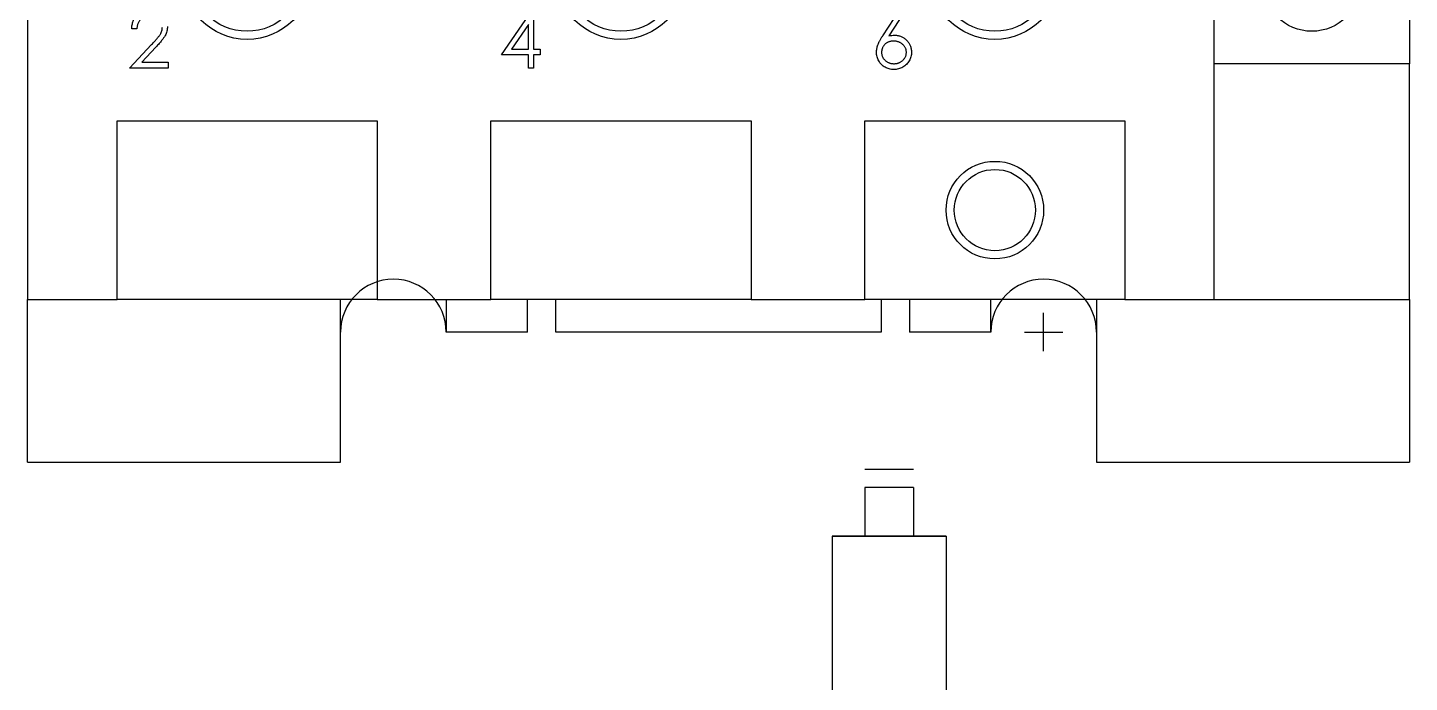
# Model space of a CAD drawing. Extents: x 415998 to 417262, y 318542 to 320742.
# Drawn here: x 416123.1 to 416208.1, y 319613.6 to 319653.9 of the extents above; entities that cross this region are included whole.
import ezdxf

# ---------------------------------------------------------------- set-up
doc = ezdxf.new("R2010")
doc.units = 0
doc.header["$MEASUREMENT"] = 0
for name, color, linetype in [('PV-1A6A', 7, 'Continuous'), ('PV-1C48', 7, 'Continuous'), ('PV-2878', 7, 'Continuous')]:
    doc.layers.add(name, color=color, linetype=linetype)

# ---------------------------------------------------------------- blocks, each defined once
blk = doc.blocks.new('Manufacturer上海良信PartName接触器SeriesNDC1ShellFrameLimitingCurrentRemarkPartTypeMinCurrent65.1MaxCurrent95Poles3PMinPower0MaxPower0LibType3DelFlgfalseUpdateDate2023-01-0100000')
for p, q in [((20, -57.185), (20, -54.815)), ((18.815, -56), (21.185, -56))]:
    blk.add_line(p, q)
at = {"layer": 'PV-1A6A'}
for centre in [(-20, -56), (20, -56)]:
    blk.add_arc(centre, 3.25, 0, 180, dxfattribs=at)
at = {"layer": 'PV-1C48'}
for p, q in [((-42.5, -29), (-42.5, -54)), ((30.5, -54), (30.5, -29)), ((42.5, -32.5), (42.5, -39.5)), ((-13.346, -38.956), (-11.436, -36.174)), ((-11.372, -36.174), (-11.372, -38.598)), ((10.109, -37.772), (11.154, -36.174)), ((11.395, -36.364), (10.471, -37.779)), ((-35.782, -37.341), (-36.096, -37.341)), ((-11.686, -37.077), (-12.729, -38.598)), ((-11.686, -38.598), (-11.686, -37.077)), ((-36.231, -39.764), (-34.874, -38.316)), ((-34.606, -38.471), (-35.482, -39.405)), ((-11.686, -38.956), (-13.346, -38.956)), ((-12.729, -38.598), (-11.686, -38.598)), ((-11.686, -39.764), (-11.686, -38.956)), ((-11.372, -38.598), (-10.968, -38.598)), ((-10.968, -38.956), (-11.372, -38.956)), ((-11.372, -38.956), (-11.372, -39.764)), ((-10.968, -38.598), (-10.968, -38.956)), ((-33.853, -39.764), (-36.231, -39.764)), ((-35.482, -39.405), (-33.853, -39.405)), ((-33.853, -39.405), (-33.853, -39.764)), ((-11.372, -39.764), (-11.686, -39.764)), ((42.5, -39.5), (30.5, -39.5)), ((42.5, -54), (42.5, -39.5)), ((-37, -54), (-37, -43)), ((-37, -43), (-21, -43)), ((-21, -43), (-21, -54)), ((-14, -54), (-14, -43)), ((-14, -43), (2, -43)), ((2, -43), (2, -54)), ((9, -54), (9, -43)), ((9, -43), (25, -43)), ((25, -43), (25, -54)), ((-42.5, -64), (-42.5, -54)), ((-42.5, -54), (-37, -54)), ((-21, -54), (-37, -54)), ((-23.25, -64), (-23.25, -54)), ((-21, -54), (-14, -54)), ((-16.75, -54), (-16.75, -56)), ((2, -54), (-14, -54)), ((-11.75, -56), (-11.75, -54)), ((-10, -56), (-10, -54)), ((2, -54), (9, -54)), ((25, -54), (9, -54)), ((10, -54), (10, -56)), ((11.75, -54), (11.75, -56)), ((16.75, -56), (16.75, -54)), ((23.25, -54), (23.25, -64)), ((25, -54), (30.5, -54)), ((30.5, -54), (42.5, -54)), ((42.5, -54), (42.5, -64)), ((-11.75, -56), (-16.75, -56)), ((10, -56), (-10, -56)), ((16.75, -56), (11.75, -56)), ((-42.5, -64), (-23.25, -64)), ((23.25, -64), (42.5, -64))]:
    blk.add_line(p, q, dxfattribs=at)
for centre, radius in [((-29, -34), 4), ((-29, -34), 3.5), ((-6, -34), 4), ((-6, -34), 3.5), ((17, -34), 4), ((17, -34), 3.5), ((36.5, -34.5), 3), ((17, -48.5), 3), ((17, -48.5), 2.5)]:
    blk.add_circle(centre, radius, dxfattribs=at)
for points, knots in [([(-36.096, -37.341), (-36.094, -37.299), (-36.09, -37.218), (-36.072, -37.098), (-36.045, -36.984), (-36.007, -36.876), (-35.959, -36.774), (-35.902, -36.677), (-35.835, -36.586), (-35.759, -36.502), (-35.676, -36.424), (-35.587, -36.358), (-35.493, -36.301), (-35.395, -36.254), (-35.292, -36.219), (-35.184, -36.193), (-35.071, -36.177), (-34.994, -36.175), (-34.955, -36.174)], [0, 0, 0, 0, 0.0687908, 0.1351033, 0.1989787, 0.2619043, 0.323495, 0.3851954, 0.4469692, 0.5097648, 0.5722506, 0.6334052, 0.6932512, 0.7525832, 0.8125793, 0.8732751, 0.9355499, 1, 1, 1, 1]), ([(-34.971, -36.533), (-34.999, -36.534), (-35.052, -36.536), (-35.131, -36.545), (-35.206, -36.562), (-35.278, -36.585), (-35.347, -36.615), (-35.412, -36.652), (-35.473, -36.695), (-35.53, -36.745), (-35.583, -36.8), (-35.629, -36.862), (-35.67, -36.929), (-35.705, -37.001), (-35.734, -37.078), (-35.756, -37.161), (-35.774, -37.249), (-35.779, -37.31), (-35.782, -37.341)], [0, 0, 0, 0, 0.064439, 0.126547, 0.186887, 0.245878, 0.304041, 0.362191, 0.420976, 0.48066, 0.5406, 0.600689, 0.661936, 0.724443, 0.789038, 0.856314, 0.926352, 1, 1, 1, 1]), ([(-34.874, -38.316), (-34.841, -38.281), (-34.777, -38.215), (-34.687, -38.118), (-34.607, -38.028), (-34.535, -37.946), (-34.473, -37.869), (-34.418, -37.801), (-34.374, -37.738), (-34.326, -37.666), (-34.28, -37.577), (-34.24, -37.468), (-34.216, -37.356), (-34.213, -37.281), (-34.212, -37.243)], [0, 0, 0, 0, 0.110803, 0.212829, 0.306101, 0.390647, 0.466924, 0.534481, 0.593587, 0.644557, 0.7362, 0.825024, 0.911986, 1, 1, 1, 1]), ([(-33.898, -37.215), (-33.899, -37.264), (-33.903, -37.36), (-33.932, -37.502), (-33.976, -37.64), (-34.03, -37.751), (-34.085, -37.84), (-34.134, -37.913), (-34.191, -37.992), (-34.258, -38.077), (-34.333, -38.167), (-34.416, -38.264), (-34.508, -38.365), (-34.572, -38.435), (-34.606, -38.471)], [0, 0, 0, 0, 0.0987022, 0.1956723, 0.2924224, 0.3913425, 0.4444624, 0.5042288, 0.5703523, 0.6425458, 0.7222875, 0.8079211, 0.9004695, 1, 1, 1, 1]), ([(9.718, -38.788), (9.719, -38.752), (9.721, -38.679), (9.738, -38.567), (9.765, -38.453), (9.795, -38.356), (9.827, -38.277), (9.854, -38.213), (9.887, -38.147), (9.923, -38.078), (9.963, -38.005), (10.008, -37.93), (10.057, -37.852), (10.091, -37.799), (10.109, -37.772)], [0, 0, 0, 0, 0.097818, 0.199726, 0.305276, 0.415811, 0.474472, 0.537274, 0.603657, 0.674299, 0.749834, 0.828598, 0.912378, 1, 1, 1, 1]), ([(10.767, -38.104), (10.741, -38.105), (10.688, -38.106), (10.612, -38.115), (10.54, -38.132), (10.471, -38.153), (10.406, -38.182), (10.345, -38.217), (10.288, -38.259), (10.235, -38.306), (10.187, -38.358), (10.146, -38.413), (10.111, -38.471), (10.082, -38.532), (10.059, -38.595), (10.043, -38.661), (10.034, -38.73), (10.033, -38.777), (10.032, -38.801)], [0, 0, 0, 0, 0.070599, 0.137901, 0.203196, 0.26679, 0.329106, 0.390654, 0.452653, 0.515748, 0.577926, 0.63893, 0.698351, 0.757296, 0.816394, 0.876267, 0.936817, 1, 1, 1, 1]), ([(10.471, -37.779), (10.532, -37.769), (10.652, -37.75), (10.774, -37.746), (10.833, -37.745)], [0, 0, 0, 0, 0.512659, 1, 1, 1, 1]), ([(11.557, -38.801), (11.557, -38.777), (11.556, -38.73), (11.544, -38.661), (11.527, -38.595), (11.501, -38.531), (11.468, -38.471), (11.427, -38.413), (11.38, -38.358), (11.326, -38.306), (11.267, -38.259), (11.205, -38.217), (11.139, -38.182), (11.071, -38.153), (10.999, -38.132), (10.925, -38.115), (10.847, -38.106), (10.794, -38.105), (10.767, -38.104)], [0, 0, 0, 0, 0.061138, 0.119994, 0.178225, 0.236256, 0.294929, 0.354716, 0.41673, 0.480664, 0.545832, 0.609758, 0.672971, 0.736017, 0.799839, 0.864775, 0.931088, 1, 1, 1, 1]), ([(10.833, -37.745), (10.869, -37.746), (10.939, -37.748), (11.042, -37.762), (11.14, -37.785), (11.235, -37.818), (11.325, -37.861), (11.412, -37.912), (11.493, -37.974), (11.571, -38.043), (11.641, -38.12), (11.703, -38.201), (11.755, -38.287), (11.798, -38.378), (11.83, -38.473), (11.854, -38.572), (11.869, -38.676), (11.871, -38.746), (11.871, -38.782)], [0, 0, 0, 0, 0.065231, 0.128405, 0.190067, 0.250943, 0.311546, 0.372863, 0.435024, 0.499072, 0.563091, 0.62551, 0.68668, 0.747283, 0.808563, 0.870742, 0.934341, 1, 1, 1, 1]), ([(10.778, -39.854), (10.731, -39.852), (10.637, -39.849), (10.5, -39.822), (10.368, -39.779), (10.243, -39.718), (10.126, -39.642), (10.022, -39.551), (9.931, -39.446), (9.855, -39.327), (9.795, -39.2), (9.75, -39.067), (9.723, -38.929), (9.72, -38.835), (9.718, -38.788)], [0, 0, 0, 0, 0.084335, 0.167052, 0.249566, 0.33274, 0.415915, 0.497828, 0.580373, 0.6646, 0.749467, 0.83251, 0.915639, 1, 1, 1, 1]), ([(10.032, -38.801), (10.032, -38.824), (10.034, -38.871), (10.045, -38.939), (10.062, -39.005), (10.087, -39.068), (10.117, -39.129), (10.157, -39.185), (10.201, -39.241), (10.254, -39.292), (10.311, -39.34), (10.372, -39.381), (10.435, -39.417), (10.501, -39.445), (10.57, -39.468), (10.643, -39.484), (10.718, -39.493), (10.769, -39.494), (10.795, -39.495)], [0, 0, 0, 0, 0.061842, 0.121262, 0.180746, 0.239231, 0.298308, 0.358183, 0.420359, 0.484792, 0.549938, 0.613718, 0.676681, 0.739154, 0.8022, 0.86674, 0.93205, 1, 1, 1, 1]), ([(11.871, -38.782), (11.87, -38.831), (11.867, -38.927), (11.839, -39.068), (11.796, -39.201), (11.734, -39.326), (11.657, -39.442), (11.563, -39.545), (11.456, -39.637), (11.334, -39.713), (11.203, -39.776), (11.066, -39.821), (10.924, -39.849), (10.827, -39.852), (10.778, -39.854)], [0, 0, 0, 0, 0.085948, 0.169125, 0.250399, 0.33229, 0.413364, 0.494172, 0.576022, 0.660757, 0.745783, 0.830044, 0.914028, 1, 1, 1, 1]), ([(10.795, -39.495), (10.821, -39.494), (10.871, -39.493), (10.947, -39.484), (11.019, -39.468), (11.088, -39.445), (11.154, -39.417), (11.217, -39.382), (11.277, -39.34), (11.334, -39.293), (11.387, -39.241), (11.432, -39.186), (11.471, -39.128), (11.502, -39.068), (11.527, -39.005), (11.544, -38.939), (11.556, -38.871), (11.557, -38.824), (11.557, -38.801)], [0, 0, 0, 0, 0.067962, 0.133283, 0.197835, 0.260892, 0.323377, 0.38635, 0.449638, 0.514795, 0.57924, 0.641814, 0.701359, 0.760727, 0.819222, 0.878716, 0.938147, 1, 1, 1, 1])]:
    blk.add_open_spline(points, degree=3, knots=knots, dxfattribs=at)
blk = doc.blocks.new('Manufacturer上海良信PartName热继电器SeriesNDR2-95ShellFrameLimitingCurrentRemarkPartTypeMinCurrent17MaxCurrent104Poles3PMinPower0MaxPower0LibType3DelFlgfalseUpdateDate2023-01-0100000')
at = {"layer": 'PV-2878'}
for p, q in [((12, 37.056), (9, 37.056)), ((9, 35.944), (9, 32.944)), ((12, 35.944), (9, 35.944)), ((12, 35.944), (12, 32.944)), ((7, 32.944), (14, 32.944)), ((7, 32.944), (7, 22.944)), ((14, 32.944), (7, 32.944)), ((14, 32.944), (14, 22.944))]:
    blk.add_line(p, q, dxfattribs=at)

msp = doc.modelspace()

# ---------------------------------------------------------------- block references
for name, p in [('Manufacturer上海良信PartName接触器SeriesNDC1ShellFrameLimitingCurrentRemarkPartTypeMinCurrent65.1MaxCurrent95Poles3PMinPower0MaxPower0LibType3DelFlgfalseUpdateDate2023-01-0100000', (416165.646, 319691.13)), ('Manufacturer上海良信PartName热继电器SeriesNDR2-95ShellFrameLimitingCurrentRemarkPartTypeMinCurrent17MaxCurrent104Poles3PMinPower0MaxPower0LibType3DelFlgfalseUpdateDate2023-01-0100000', (416165.646, 319589.63))]:
    msp.add_blockref(name, p)

doc.saveas('drawing.dxf')
